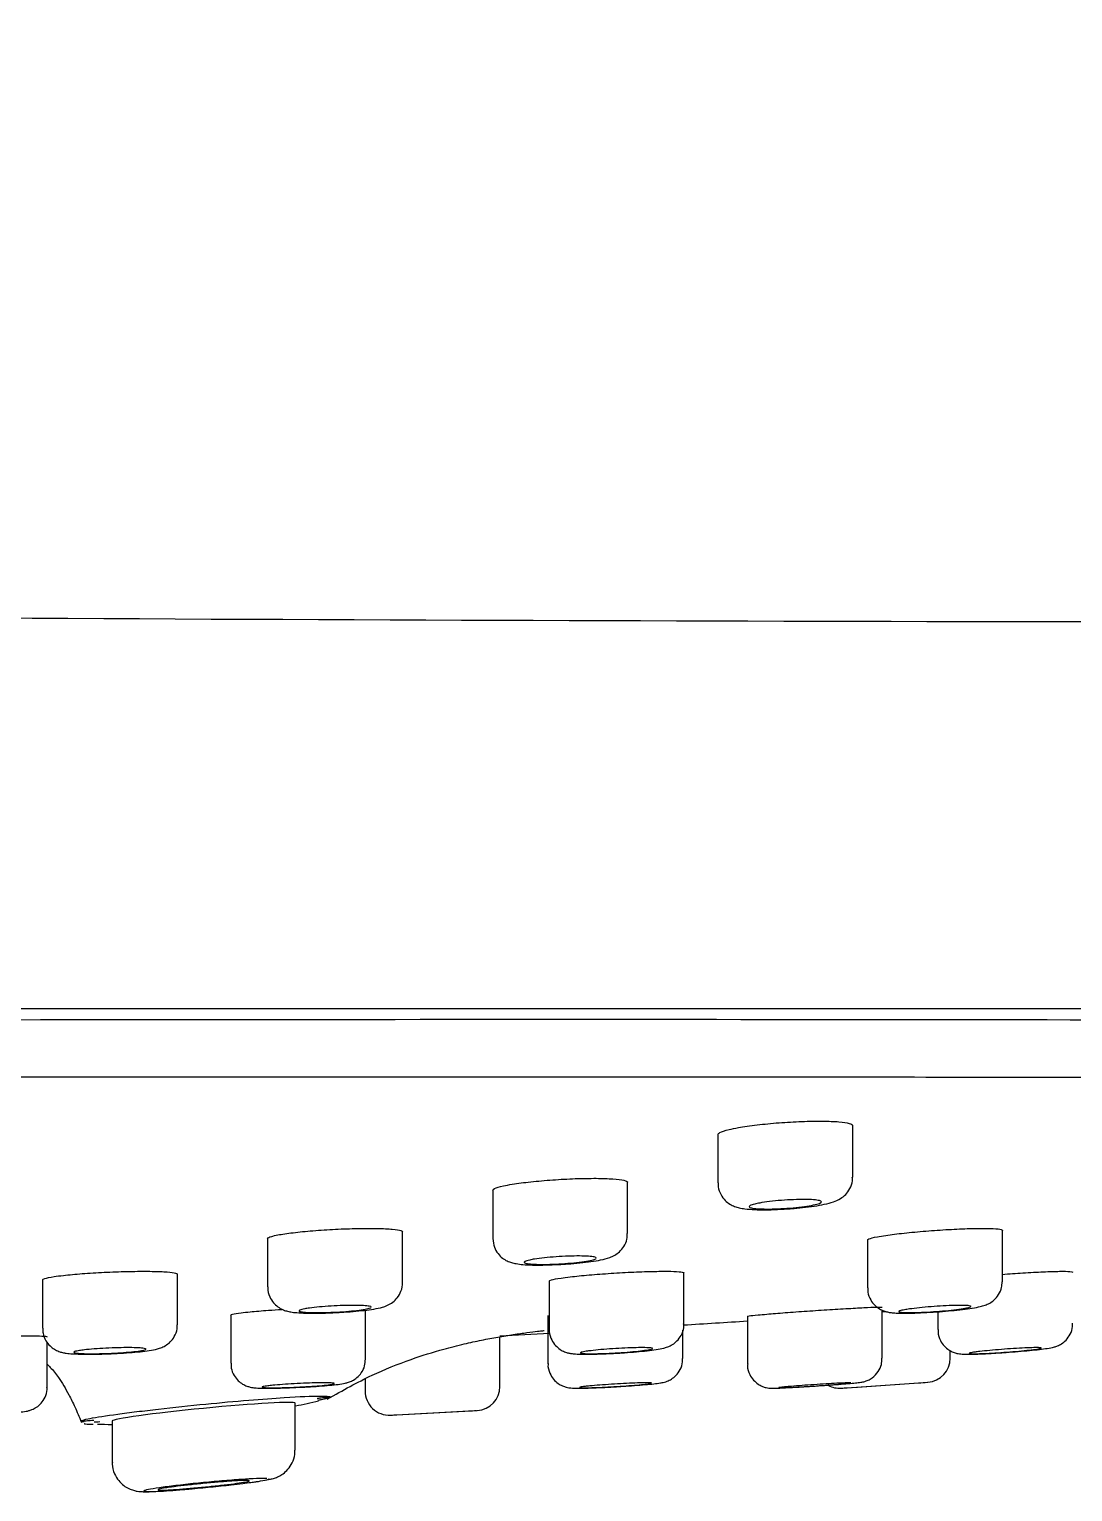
# Model space of a CAD drawing. Header units: millimetres. Extents: x -60 to 7633, y -2614 to 2146.
# Drawn here: x 7178.12 to 7199.79, y -809.8 to -779.42 of the extents above; entities that cross this region are included whole.
import ezdxf

# ---------------------------------------------------------------- set-up
doc = ezdxf.new("R2010")
doc.units = ezdxf.units.MM
doc.layers.get('0').update_dxf_attribs({"color": 250})

msp = doc.modelspace()

# ---------------------------------------------------------------- linework, layer by layer
at = {"linetype": 'Continuous'}
for p, q in [((7195.224, -803.263), (7195.224, -802.189)), ((7192.424, -802.372), (7192.424, -803.381)), ((7187.749, -803.526), (7187.749, -804.537)), ((7190.549, -804.433), (7190.549, -803.37)), ((7185.874, -805.454), (7185.874, -804.394)), ((7198.332, -805.436), (7198.332, -804.37)), ((7183.074, -804.54), (7183.074, -805.544)), ((7195.532, -804.562), (7195.532, -805.562)), ((7181.199, -806.328), (7181.199, -805.276)), ((7191.72, -806.312), (7191.72, -805.252)), ((7178.399, -805.394), (7178.399, -806.404)), ((7188.92, -805.419), (7188.92, -806.419)), ((7182.309, -806.125), (7182.309, -807.129)), ((7185.109, -807.042), (7185.109, -806.027)), ((7188.896, -806.14), (7188.896, -807.139)), ((7193.037, -806.148), (7193.037, -807.145)), ((7195.837, -807.026), (7195.837, -806.026)), ((7195.837, -806.061), (7195.914, -806.055)), ((7196.993, -806.06), (7196.993, -806.431)), ((7191.696, -807.032), (7191.696, -806.445)), ((7178.497, -807.625), (7178.497, -806.697)), ((7187.899, -807.611), (7187.899, -806.578)), ((7197.249, -807.024), (7197.249, -806.867)), ((7188.896, -807.139), (7188.896, -807.139)), ((7193.037, -807.145), (7193.037, -807.145)), ((7185.099, -807.456), (7185.099, -807.707)), ((7194.983, -807.647), (7194.985, -807.647)), ((7195.099, -807.639), (7196.599, -807.535)), ((7195.225, -807.63), (7196.784, -807.522)), ((7183.646, -808.936), (7183.646, -807.958)), ((7184.366, -807.84), (7184.367, -807.84)), ((7179.198, -808.332), (7179.274, -808.326)), ((7179.846, -808.328), (7179.846, -809.185)), ((7185.625, -808.207), (7185.628, -808.206)), ((7185.749, -808.2), (7187.249, -808.12)), ((7185.881, -808.193), (7187.426, -808.11)), ((7179.846, -809.185), (7179.846, -809.185))]:
    msp.add_line(p, q, dxfattribs=at)
for centre, radius, start, end in [((7206.758, 4517.483), 5309.211, 269.434948, 270.461682), ((7154.399, -208.104), 599.393, 273.56858, 273.695923), ((7154.399, -208.104), 599.393, 273.203518, 273.302793), ((7196.749, -807.024), 0.5, 273.9541, 359.9237), ((7185.599, -807.707), 0.5, 179.5846, 273.0615), ((7187.399, -807.611), 0.5, 273.0619, 359.9982), ((7194.949, -807.148), 0.5, 242.4463, 273.9544), ((7154.399, -207.518), 601.5, 273.86959, 273.880652), ((7154.399, -207.518), 601.5, 274.022924, 274.039532), ((7179.893, -789.763), 18.636, 281.6397, 283.1497), ((7154.399, -207.518), 601.5, 272.976765, 272.988418), ((7154.399, -207.518), 601.5, 273.130573, 273.146441), ((7179.893, -789.763), 18.636, 268.9096, 269.8283)]:
    msp.add_arc(centre, radius, start, end, dxfattribs=at)
for start_param, end_param in [(0, 3.137695), (6.279287, 6.283185)]:
    msp.add_ellipse((7181.746, -808.143), major_axis=(1.9, 0.185), ratio=0.03996, start_param=start_param, end_param=end_param, dxfattribs=at)
for points, knots in [([(7180.998, -767.69), (7187.096, -768.328), (7193.157, -769.181), (7205.192, -771.384), (7211.184, -772.733), (7222.956, -776.131), (7228.712, -778.178), (7237.021, -782.124), (7239.741, -783.587), (7243.585, -786.094), (7244.83, -786.983), (7247.2, -788.938), (7248.341, -790.004), (7249.294, -791.227)], [0, 0, 0, 0, 0.25, 0.25, 0.5, 0.5, 0.75, 0.75, 0.875, 0.875, 0.9375, 0.9375, 1, 1, 1, 1]), ([(7154.399, -799.762), (7160.392, -799.763), (7166.32, -799.763), (7175.118, -799.762), (7178.021, -799.762), (7183.695, -799.762), (7186.477, -799.762), (7191.934, -799.762), (7194.607, -799.762), (7199.845, -799.762), (7202.422, -799.762), (7209.851, -799.762), (7214.416, -799.762), (7222.783, -799.762), (7226.613, -799.762), (7233.19, -799.762), (7235.975, -799.762), (7239.389, -799.762), (7240.402, -799.762), (7242.126, -799.762), (7242.843, -799.762), (7244.569, -799.762), (7245.157, -799.762), (7245.157, -799.762)], [0, 0, 0, 0, 0.125, 0.125, 0.1875, 0.1875, 0.25, 0.25, 0.3125, 0.3125, 0.375, 0.375, 0.5, 0.5, 0.625, 0.625, 0.75, 0.75, 0.8125, 0.8125, 0.875, 0.875, 1, 1, 1, 1]), ([(7244.565, -800.028), (7244.565, -800.028), (7244.418, -800.025), (7243.832, -800.017), (7243.391, -800.012), (7241.644, -799.998), (7239.928, -799.991), (7235.417, -799.992), (7232.582, -799.999), (7226.022, -800.017), (7222.293, -800.028), (7216.02, -800.028), (7213.803, -800.025), (7209.224, -800.017), (7206.856, -800.012), (7199.525, -799.998), (7194.334, -799.991), (7183.325, -799.992), (7177.688, -799.999), (7169.045, -800.013), (7166.132, -800.017), (7160.242, -800.025), (7157.255, -800.028), (7148.391, -800.028), (7142.547, -800.017), (7130.99, -799.999), (7125.247, -799.991), (7114.384, -799.992), (7109.201, -799.999), (7101.809, -800.013), (7099.413, -800.018), (7094.854, -800.025), (7092.678, -800.028), (7088.529, -800.028), (7086.555, -800.025), (7082.814, -800.017), (7081.038, -800.012), (7076.099, -799.998), (7073.335, -799.991), (7069.962, -799.991), (7068.968, -799.993), (7067.246, -799.999), (7066.525, -800.003), (7064.807, -800.017), (7064.233, -800.028), (7064.233, -800.028)], [0, 0, 0, 0, 0.015625, 0.015625, 0.03125, 0.03125, 0.0625, 0.0625, 0.09375, 0.09375, 0.125, 0.125, 0.140625, 0.140625, 0.15625, 0.15625, 0.1875, 0.1875, 0.21875, 0.21875, 0.234375, 0.234375, 0.25, 0.25, 0.28125, 0.28125, 0.3125, 0.3125, 0.34375, 0.34375, 0.359375, 0.359375, 0.375, 0.375, 0.390625, 0.390625, 0.40625, 0.40625, 0.4375, 0.4375, 0.453125, 0.453125, 0.46875, 0.46875, 0.4999856, 0.4999856, 0.4999856, 0.4999856]), ([(7068.148, -801.205), (7068.148, -801.205), (7068.148, -801.205), (7068.15, -801.205), (7068.293, -801.203), (7068.855, -801.197), (7069.274, -801.193), (7070.929, -801.183), (7072.562, -801.178), (7076.924, -801.178), (7079.602, -801.184), (7084.291, -801.193), (7085.969, -801.197), (7089.559, -801.203), (7091.482, -801.205), (7097.495, -801.205), (7101.845, -801.197), (7111.215, -801.183), (7116.284, -801.178), (7126.696, -801.178), (7132.074, -801.183), (7140.406, -801.193), (7143.236, -801.197), (7148.864, -801.203), (7151.675, -801.205), (7160.103, -801.205), (7165.735, -801.197), (7176.889, -801.183), (7182.27, -801.178), (7190.06, -801.178), (7192.609, -801.18), (7197.609, -801.184), (7200.058, -801.187), (7207.094, -801.197), (7211.434, -801.205), (7217.416, -801.205), (7219.331, -801.203), (7222.928, -801.197), (7224.605, -801.193), (7229.285, -801.183), (7231.937, -801.178), (7235.193, -801.178), (7236.149, -801.18), (7237.778, -801.184), (7238.456, -801.187), (7240.091, -801.197), (7240.65, -801.205), (7240.65, -801.205)], [0.4998866, 0.4998866, 0.4998866, 0.4998866, 0.5, 0.5, 0.515625, 0.515625, 0.53125, 0.53125, 0.5625, 0.5625, 0.59375, 0.59375, 0.609375, 0.609375, 0.625, 0.625, 0.65625, 0.65625, 0.6875, 0.6875, 0.71875, 0.71875, 0.734375, 0.734375, 0.75, 0.75, 0.78125, 0.78125, 0.8125, 0.8125, 0.828125, 0.828125, 0.84375, 0.84375, 0.875, 0.875, 0.890625, 0.890625, 0.90625, 0.90625, 0.9375, 0.9375, 0.953125, 0.953125, 0.96875, 0.96875, 1, 1, 1, 1]), ([(7192.424, -802.379), (7192.424, -802.365), (7192.438, -802.351), (7192.467, -802.336), (7192.505, -802.316), (7192.57, -802.295), (7192.657, -802.274), (7192.713, -802.261), (7192.777, -802.248), (7192.849, -802.235)], [0.8721859, 0.8721859, 0.8721859, 0.8721859, 0.9116786, 0.9116786, 0.9116786, 0.9658107, 0.9658107, 0.9658107, 1, 1, 1, 1]), ([(7192.849, -802.235), (7192.962, -802.215), (7193.095, -802.195), (7193.238, -802.178), (7193.381, -802.161), (7193.538, -802.146), (7193.695, -802.134), (7193.851, -802.122), (7194.013, -802.113), (7194.165, -802.107), (7194.317, -802.101), (7194.464, -802.099), (7194.594, -802.1), (7194.724, -802.101), (7194.841, -802.106), (7194.935, -802.114), (7195.03, -802.122), (7195.104, -802.133), (7195.153, -802.147), (7195.2, -802.16), (7195.224, -802.176), (7195.224, -802.193)], [0, 0, 0, 0, 0.0540317, 0.0540317, 0.0540317, 0.1080848, 0.1080848, 0.1080848, 0.1618153, 0.1618153, 0.1618153, 0.2151004, 0.2151004, 0.2151004, 0.2681281, 0.2681281, 0.2681281, 0.3211949, 0.3211949, 0.3211949, 0.3722361, 0.3722361, 0.3722361, 0.3722361]), ([(7187.749, -803.533), (7187.749, -803.523), (7187.762, -803.511), (7187.786, -803.499), (7187.821, -803.482), (7187.884, -803.463), (7187.969, -803.445), (7188.022, -803.433), (7188.085, -803.421), (7188.155, -803.41)], [0.8753293, 0.8753293, 0.8753293, 0.8753293, 0.9120025, 0.9120025, 0.9120025, 0.9660227, 0.9660227, 0.9660227, 1, 1, 1, 1]), ([(7188.155, -803.41), (7188.266, -803.392), (7188.397, -803.375), (7188.539, -803.36), (7188.681, -803.345), (7188.836, -803.331), (7188.993, -803.32), (7189.149, -803.309), (7189.31, -803.301), (7189.463, -803.295), (7189.616, -803.29), (7189.764, -803.288), (7189.896, -803.288), (7190.028, -803.289), (7190.147, -803.293), (7190.244, -803.3), (7190.341, -803.306), (7190.418, -803.316), (7190.47, -803.328), (7190.522, -803.34), (7190.549, -803.354), (7190.549, -803.37), (7190.549, -803.37), (7190.549, -803.37), (7190.549, -803.37)], [0, 0, 0, 0, 0.0539746, 0.0539746, 0.0539746, 0.1079655, 0.1079655, 0.1079655, 0.1617107, 0.1617107, 0.1617107, 0.2151068, 0.2151068, 0.2151068, 0.2682915, 0.2682915, 0.2682915, 0.3214928, 0.3214928, 0.3214928, 0.3749292, 0.3749292, 0.3749292, 0.3753067, 0.3753067, 0.3753067, 0.3753067]), ([(7192.432, -803.38), (7192.43, -803.412), (7192.426, -803.493), (7192.479, -803.627), (7192.568, -803.747), (7192.671, -803.827), (7192.775, -803.876), (7192.878, -803.905), (7193.005, -803.926), (7193.175, -803.939), (7193.407, -803.943), (7193.657, -803.936), (7193.85, -803.926), (7193.935, -803.918), (7193.94, -803.918)], [0, 0, 0, 0, 0.04141, 0.126725, 0.197934, 0.262345, 0.324498, 0.391569, 0.480419, 0.615408, 0.738969, 0.868449, 0.994182, 1, 1, 1, 1]), ([(7193.94, -803.918), (7194.03, -803.91), (7194.189, -803.897), (7194.432, -803.866), (7194.646, -803.828), (7194.808, -803.787), (7194.954, -803.726), (7195.082, -803.628), (7195.173, -803.502), (7195.223, -803.37), (7195.219, -803.292), (7195.216, -803.263)], [0, 0, 0, 0, 0.132938, 0.274409, 0.420956, 0.580186, 0.698503, 0.78278, 0.864818, 0.957251, 1, 1, 1, 1]), ([(7193.292, -803.801), (7193.352, -803.79), (7193.422, -803.78), (7193.498, -803.771), (7193.574, -803.762), (7193.658, -803.753), (7193.742, -803.747), (7193.825, -803.74), (7193.912, -803.735), (7193.994, -803.732), (7194.075, -803.728), (7194.155, -803.727), (7194.225, -803.727), (7194.296, -803.728), (7194.359, -803.73), (7194.411, -803.734), (7194.463, -803.738), (7194.504, -803.744), (7194.532, -803.751), (7194.559, -803.759), (7194.574, -803.767), (7194.574, -803.777), (7194.574, -803.786), (7194.56, -803.797), (7194.533, -803.808), (7194.505, -803.819), (7194.463, -803.83), (7194.41, -803.841), (7194.358, -803.852), (7194.292, -803.863), (7194.22, -803.873), (7194.149, -803.883), (7194.068, -803.892), (7193.985, -803.9), (7193.903, -803.907), (7193.816, -803.914), (7193.732, -803.918), (7193.649, -803.922), (7193.566, -803.925), (7193.491, -803.926), (7193.416, -803.926), (7193.347, -803.925), (7193.289, -803.922), (7193.23, -803.919), (7193.182, -803.914), (7193.146, -803.908), (7193.11, -803.902), (7193.087, -803.894), (7193.078, -803.885), (7193.069, -803.876), (7193.075, -803.866), (7193.094, -803.855), (7193.113, -803.845), (7193.146, -803.833), (7193.192, -803.822), (7193.221, -803.815), (7193.254, -803.808), (7193.292, -803.801)], [0, 0, 0, 0, 0.05405, 0.05405, 0.05405, 0.108122, 0.108122, 0.108122, 0.161877, 0.161877, 0.161877, 0.215185, 0.215185, 0.215185, 0.268224, 0.268224, 0.268224, 0.321286, 0.321286, 0.321286, 0.374648, 0.374648, 0.374648, 0.428462, 0.428462, 0.428462, 0.482682, 0.482682, 0.482682, 0.537087, 0.537087, 0.537087, 0.591367, 0.591367, 0.591367, 0.645268, 0.645268, 0.645268, 0.698704, 0.698704, 0.698704, 0.751799, 0.751799, 0.751799, 0.80482, 0.80482, 0.80482, 0.858065, 0.858065, 0.858065, 0.911732, 0.911732, 0.911732, 0.965842, 0.965842, 0.965842, 1, 1, 1, 1]), ([(7183.287, -804.464), (7183.371, -804.448), (7183.479, -804.432), (7183.602, -804.417), (7183.725, -804.402), (7183.867, -804.389), (7184.015, -804.376), (7184.164, -804.364), (7184.324, -804.354), (7184.481, -804.346), (7184.638, -804.338), (7184.797, -804.333), (7184.944, -804.33), (7185.092, -804.327), (7185.232, -804.327), (7185.353, -804.329), (7185.475, -804.332), (7185.581, -804.337), (7185.663, -804.344), (7185.745, -804.352), (7185.806, -804.362), (7185.84, -804.373), (7185.863, -804.381), (7185.874, -804.389), (7185.874, -804.398)], [0, 0, 0, 0, 0.0540322, 0.0540322, 0.0540322, 0.1080728, 0.1080728, 0.1080728, 0.1619791, 0.1619791, 0.1619791, 0.2156184, 0.2156184, 0.2156184, 0.2690207, 0.2690207, 0.2690207, 0.3223196, 0.3223196, 0.3223196, 0.3756923, 0.3756923, 0.3756923, 0.4109681, 0.4109681, 0.4109681, 0.4109681]), ([(7189.202, -805.072), (7189.241, -805.07), (7189.356, -805.064), (7189.566, -805.045), (7189.797, -805.018), (7190.005, -804.982), (7190.145, -804.949), (7190.277, -804.892), (7190.385, -804.816), (7190.48, -804.704), (7190.542, -804.566), (7190.543, -804.477), (7190.542, -804.433)], [0, 0, 0, 0, 0.054708, 0.188529, 0.324657, 0.466207, 0.625052, 0.70285, 0.774011, 0.850855, 0.938025, 1, 1, 1, 1]), ([(7195.915, -804.473), (7196.023, -804.457), (7196.152, -804.441), (7196.292, -804.426), (7196.432, -804.411), (7196.587, -804.396), (7196.743, -804.383), (7196.899, -804.371), (7197.061, -804.36), (7197.215, -804.351), (7197.368, -804.342), (7197.519, -804.336), (7197.653, -804.332), (7197.787, -804.328), (7197.909, -804.327), (7198.009, -804.328), (7198.109, -804.33), (7198.189, -804.334), (7198.243, -804.34), (7198.298, -804.347), (7198.328, -804.356), (7198.331, -804.367), (7198.331, -804.368), (7198.332, -804.368), (7198.332, -804.369)], [0, 0, 0, 0, 0.0540573, 0.0540573, 0.0540573, 0.1081217, 0.1081217, 0.1081217, 0.1620711, 0.1620711, 0.1620711, 0.2157615, 0.2157615, 0.2157615, 0.2692002, 0.2692002, 0.2692002, 0.3225051, 0.3225051, 0.3225051, 0.3758511, 0.3758511, 0.3758511, 0.3792222, 0.3792222, 0.3792222, 0.3792222]), ([(7183.074, -804.539), (7183.074, -804.539), (7183.074, -804.539), (7183.074, -804.538), (7183.076, -804.524), (7183.105, -804.509), (7183.158, -804.494), (7183.191, -804.484), (7183.235, -804.474), (7183.287, -804.464)], [0.91100491, 0.91100491, 0.91100491, 0.91100491, 0.91263413, 0.91263413, 0.91263413, 0.96641096, 0.96641096, 0.96641096, 1, 1, 1, 1]), ([(7187.752, -804.54), (7187.757, -804.606), (7187.768, -804.712), (7187.85, -804.852), (7187.946, -804.947), (7188.048, -805.008), (7188.145, -805.043), (7188.248, -805.065), (7188.378, -805.081), (7188.561, -805.09), (7188.789, -805.09), (7189.014, -805.084), (7189.145, -805.076), (7189.202, -805.072)], [0, 0, 0, 0, 0.090692, 0.168327, 0.235636, 0.297624, 0.358305, 0.429363, 0.538245, 0.669589, 0.793529, 0.923579, 1, 1, 1, 1]), ([(7195.532, -804.569), (7195.532, -804.562), (7195.542, -804.554), (7195.562, -804.546), (7195.595, -804.533), (7195.654, -804.518), (7195.736, -804.502), (7195.787, -804.493), (7195.847, -804.483), (7195.915, -804.473)], [0.8793213, 0.8793213, 0.8793213, 0.8793213, 0.9127605, 0.9127605, 0.9127605, 0.9664866, 0.9664866, 0.9664866, 1, 1, 1, 1]), ([(7188.618, -804.966), (7188.677, -804.957), (7188.747, -804.947), (7188.823, -804.939), (7188.899, -804.931), (7188.983, -804.924), (7189.066, -804.918), (7189.15, -804.912), (7189.236, -804.908), (7189.319, -804.905), (7189.4, -804.902), (7189.48, -804.901), (7189.55, -804.901), (7189.621, -804.902), (7189.685, -804.904), (7189.736, -804.907), (7189.788, -804.911), (7189.83, -804.916), (7189.857, -804.922), (7189.885, -804.929), (7189.899, -804.936), (7189.899, -804.945), (7189.899, -804.953), (7189.885, -804.963), (7189.857, -804.972), (7189.829, -804.982), (7189.787, -804.992), (7189.735, -805.002), (7189.682, -805.011), (7189.617, -805.021), (7189.545, -805.03), (7189.473, -805.038), (7189.393, -805.046), (7189.31, -805.053), (7189.228, -805.06), (7189.141, -805.065), (7189.057, -805.069), (7188.974, -805.073), (7188.892, -805.075), (7188.816, -805.076), (7188.742, -805.076), (7188.672, -805.075), (7188.614, -805.073), (7188.555, -805.07), (7188.506, -805.066), (7188.471, -805.06), (7188.435, -805.055), (7188.412, -805.048), (7188.403, -805.04), (7188.394, -805.032), (7188.4, -805.023), (7188.419, -805.014), (7188.438, -805.004), (7188.472, -804.994), (7188.517, -804.985), (7188.546, -804.978), (7188.58, -804.972), (7188.618, -804.966)], [0, 0, 0, 0, 0.053971, 0.053971, 0.053971, 0.107959, 0.107959, 0.107959, 0.161702, 0.161702, 0.161702, 0.215099, 0.215099, 0.215099, 0.268287, 0.268287, 0.268287, 0.321492, 0.321492, 0.321492, 0.374932, 0.374932, 0.374932, 0.428722, 0.428722, 0.428722, 0.482827, 0.482827, 0.482827, 0.537074, 0.537074, 0.537074, 0.591224, 0.591224, 0.591224, 0.64508, 0.64508, 0.64508, 0.698576, 0.698576, 0.698576, 0.751808, 0.751808, 0.751808, 0.804982, 0.804982, 0.804982, 0.85833, 0.85833, 0.85833, 0.912006, 0.912006, 0.912006, 0.966025, 0.966025, 0.966025, 1, 1, 1, 1]), ([(7178.399, -805.398), (7178.399, -805.389), (7178.415, -805.379), (7178.446, -805.369), (7178.486, -805.356), (7178.553, -805.343), (7178.642, -805.329), (7178.697, -805.321), (7178.762, -805.312), (7178.834, -805.304)], [0.8709133, 0.8709133, 0.8709133, 0.8709133, 0.9124242, 0.9124242, 0.9124242, 0.9663104, 0.9663104, 0.9663104, 1, 1, 1, 1]), ([(7178.834, -805.304), (7178.948, -805.292), (7179.081, -805.279), (7179.225, -805.268), (7179.368, -805.258), (7179.524, -805.248), (7179.681, -805.24), (7179.837, -805.233), (7179.998, -805.227), (7180.15, -805.223), (7180.301, -805.22), (7180.448, -805.218), (7180.578, -805.219), (7180.708, -805.22), (7180.824, -805.223), (7180.918, -805.228), (7181.012, -805.234), (7181.086, -805.241), (7181.133, -805.25), (7181.177, -805.258), (7181.199, -805.268), (7181.199, -805.279)], [0, 0, 0, 0, 0.0538335, 0.0538335, 0.0538335, 0.1076759, 0.1076759, 0.1076759, 0.1613856, 0.1613856, 0.1613856, 0.2149127, 0.2149127, 0.2149127, 0.2683357, 0.2683357, 0.2683357, 0.3217781, 0.3217781, 0.3217781, 0.3710106, 0.3710106, 0.3710106, 0.3710106]), ([(7188.92, -805.422), (7188.92, -805.415), (7188.937, -805.406), (7188.969, -805.397), (7189.01, -805.386), (7189.077, -805.373), (7189.166, -805.36), (7189.221, -805.352), (7189.286, -805.343), (7189.358, -805.335)], [0.8705537, 0.8705537, 0.8705537, 0.8705537, 0.9127424, 0.9127424, 0.9127424, 0.9664936, 0.9664936, 0.9664936, 1, 1, 1, 1]), ([(7189.358, -805.335), (7189.472, -805.321), (7189.606, -805.308), (7189.75, -805.295), (7189.893, -805.283), (7190.05, -805.271), (7190.207, -805.261), (7190.363, -805.251), (7190.524, -805.242), (7190.676, -805.235), (7190.828, -805.228), (7190.975, -805.224), (7191.105, -805.221), (7191.234, -805.219), (7191.35, -805.218), (7191.444, -805.22), (7191.537, -805.222), (7191.61, -805.226), (7191.656, -805.233), (7191.698, -805.238), (7191.72, -805.245), (7191.72, -805.254)], [0, 0, 0, 0, 0.0539401, 0.0539401, 0.0539401, 0.107886, 0.107886, 0.107886, 0.1617385, 0.1617385, 0.1617385, 0.2154018, 0.2154018, 0.2154018, 0.2688945, 0.2688945, 0.2688945, 0.3223102, 0.3223102, 0.3223102, 0.3706616, 0.3706616, 0.3706616, 0.3706616]), ([(7198.331, -805.283), (7198.473, -805.272), (7198.617, -805.262), (7198.754, -805.254), (7198.906, -805.244), (7199.053, -805.236), (7199.182, -805.231), (7199.312, -805.225), (7199.428, -805.221), (7199.521, -805.22), (7199.613, -805.218), (7199.686, -805.219), (7199.731, -805.222), (7199.772, -805.225), (7199.793, -805.229), (7199.793, -805.235)], [0.1133792, 0.1133792, 0.1133792, 0.1133792, 0.1619275, 0.1619275, 0.1619275, 0.2157381, 0.2157381, 0.2157381, 0.2693559, 0.2693559, 0.2693559, 0.3228198, 0.3228198, 0.3228198, 0.3703157, 0.3703157, 0.3703157, 0.3703157]), ([(7183.078, -805.542), (7183.077, -805.551), (7183.067, -805.617), (7183.107, -805.742), (7183.186, -805.872), (7183.283, -805.961), (7183.381, -806.016), (7183.474, -806.048), (7183.567, -806.067), (7183.686, -806.081), (7183.858, -806.089), (7184.081, -806.091), (7184.314, -806.086), (7184.456, -806.079), (7184.525, -806.075)], [0, 0, 0, 0, 0.013101, 0.104556, 0.1783, 0.242536, 0.301299, 0.358099, 0.424358, 0.524308, 0.654309, 0.777834, 0.907437, 1, 1, 1, 1]), ([(7184.525, -806.075), (7184.551, -806.074), (7184.654, -806.069), (7184.854, -806.054), (7185.086, -806.031), (7185.292, -806.003), (7185.432, -805.974), (7185.557, -805.933), (7185.673, -805.867), (7185.777, -805.766), (7185.849, -805.631), (7185.884, -805.511), (7185.873, -805.455), (7185.873, -805.452)], [0, 0, 0, 0, 0.036008, 0.168573, 0.302674, 0.441236, 0.590332, 0.677913, 0.753562, 0.823842, 0.905893, 0.996052, 1, 1, 1, 1]), ([(7195.539, -805.562), (7195.538, -805.595), (7195.534, -805.677), (7195.587, -805.809), (7195.675, -805.924), (7195.773, -806), (7195.868, -806.044), (7195.952, -806.067), (7196.034, -806.08), (7196.14, -806.088), (7196.297, -806.091), (7196.514, -806.087), (7196.755, -806.076), (7196.941, -806.065), (7197.023, -806.058), (7197.026, -806.058)], [0, 0, 0, 0, 0.042771, 0.125741, 0.193643, 0.252944, 0.30653, 0.355803, 0.412355, 0.501897, 0.627776, 0.747529, 0.873144, 0.996079, 1, 1, 1, 1]), ([(7197.026, -806.058), (7197.116, -806.05), (7197.273, -806.038), (7197.511, -806.012), (7197.715, -805.984), (7197.856, -805.958), (7197.962, -805.93), (7198.065, -805.887), (7198.171, -805.813), (7198.263, -805.703), (7198.324, -805.569), (7198.325, -805.48), (7198.325, -805.436)], [0, 0, 0, 0, 0.129629, 0.265028, 0.403149, 0.547765, 0.637279, 0.709859, 0.777157, 0.85161, 0.937573, 1, 1, 1, 1]), ([(7183.943, -805.983), (7184.002, -805.975), (7184.073, -805.967), (7184.148, -805.96), (7184.224, -805.953), (7184.308, -805.946), (7184.391, -805.941), (7184.475, -805.936), (7184.561, -805.932), (7184.643, -805.93), (7184.725, -805.928), (7184.804, -805.926), (7184.875, -805.927), (7184.946, -805.927), (7185.01, -805.929), (7185.062, -805.932), (7185.113, -805.935), (7185.155, -805.94), (7185.182, -805.945), (7185.21, -805.95), (7185.224, -805.957), (7185.224, -805.964), (7185.224, -805.972), (7185.21, -805.98), (7185.182, -805.988), (7185.154, -805.996), (7185.112, -806.005), (7185.059, -806.014), (7185.006, -806.022), (7184.941, -806.03), (7184.87, -806.038), (7184.798, -806.045), (7184.718, -806.052), (7184.635, -806.058), (7184.553, -806.063), (7184.466, -806.068), (7184.383, -806.071), (7184.3, -806.075), (7184.217, -806.077), (7184.142, -806.077), (7184.067, -806.078), (7183.997, -806.077), (7183.939, -806.075), (7183.88, -806.072), (7183.831, -806.069), (7183.796, -806.064), (7183.76, -806.059), (7183.737, -806.053), (7183.728, -806.046), (7183.719, -806.04), (7183.725, -806.032), (7183.744, -806.024), (7183.764, -806.016), (7183.797, -806.007), (7183.843, -805.999), (7183.872, -805.993), (7183.905, -805.988), (7183.943, -805.983)], [0, 0, 0, 0, 0.053903, 0.053903, 0.053903, 0.107818, 0.107818, 0.107818, 0.161551, 0.161551, 0.161551, 0.215026, 0.215026, 0.215026, 0.268344, 0.268344, 0.268344, 0.321675, 0.321675, 0.321675, 0.375181, 0.375181, 0.375181, 0.42895, 0.42895, 0.42895, 0.482955, 0.482955, 0.482955, 0.537064, 0.537064, 0.537064, 0.591101, 0.591101, 0.591101, 0.644919, 0.644919, 0.644919, 0.698467, 0.698467, 0.698467, 0.751818, 0.751818, 0.751818, 0.805125, 0.805125, 0.805125, 0.858563, 0.858563, 0.858563, 0.912247, 0.912247, 0.912247, 0.966188, 0.966188, 0.966188, 1, 1, 1, 1]), ([(7193.441, -806.109), (7193.551, -806.099), (7193.682, -806.089), (7193.824, -806.078), (7193.965, -806.067), (7194.12, -806.056), (7194.276, -806.046), (7194.432, -806.035), (7194.593, -806.024), (7194.746, -806.014), (7194.899, -806.005), (7195.049, -805.996), (7195.182, -805.989), (7195.315, -805.981), (7195.435, -805.975), (7195.533, -805.971), (7195.63, -805.966), (7195.708, -805.964), (7195.759, -805.963), (7195.81, -805.962), (7195.837, -805.963), (7195.837, -805.966)], [0, 0, 0, 0, 0.0538645, 0.0538645, 0.0538645, 0.1077262, 0.1077262, 0.1077262, 0.1616232, 0.1616232, 0.1616232, 0.2154871, 0.2154871, 0.2154871, 0.2692477, 0.2692477, 0.2692477, 0.3228803, 0.3228803, 0.3228803, 0.3760767, 0.3760767, 0.3760767, 0.3760767]), ([(7196.402, -806.002), (7196.461, -805.994), (7196.532, -805.985), (7196.608, -805.977), (7196.684, -805.969), (7196.768, -805.961), (7196.852, -805.955), (7196.935, -805.948), (7197.022, -805.942), (7197.104, -805.938), (7197.186, -805.934), (7197.265, -805.93), (7197.336, -805.928), (7197.407, -805.927), (7197.47, -805.926), (7197.522, -805.927), (7197.573, -805.928), (7197.614, -805.931), (7197.641, -805.934), (7197.668, -805.938), (7197.682, -805.943), (7197.682, -805.949), (7197.681, -805.955), (7197.666, -805.962), (7197.638, -805.97), (7197.61, -805.977), (7197.568, -805.986), (7197.515, -805.994), (7197.462, -806.003), (7197.397, -806.011), (7197.325, -806.02), (7197.253, -806.028), (7197.173, -806.036), (7197.09, -806.043), (7197.008, -806.05), (7196.921, -806.056), (7196.837, -806.062), (7196.754, -806.067), (7196.671, -806.071), (7196.596, -806.074), (7196.521, -806.076), (7196.451, -806.078), (7196.393, -806.077), (7196.335, -806.077), (7196.286, -806.076), (7196.251, -806.073), (7196.216, -806.07), (7196.193, -806.066), (7196.185, -806.06), (7196.177, -806.055), (7196.183, -806.048), (7196.203, -806.041), (7196.222, -806.034), (7196.257, -806.026), (7196.302, -806.018), (7196.331, -806.013), (7196.364, -806.007), (7196.402, -806.002)], [0, 0, 0, 0, 0.054044, 0.054044, 0.054044, 0.108096, 0.108096, 0.108096, 0.162025, 0.162025, 0.162025, 0.215693, 0.215693, 0.215693, 0.269117, 0.269117, 0.269117, 0.322421, 0.322421, 0.322421, 0.375781, 0.375781, 0.375781, 0.429346, 0.429346, 0.429346, 0.483177, 0.483177, 0.483177, 0.537222, 0.537222, 0.537222, 0.59133, 0.59133, 0.59133, 0.645325, 0.645325, 0.645325, 0.699078, 0.699078, 0.699078, 0.752569, 0.752569, 0.752569, 0.805892, 0.805892, 0.805892, 0.859216, 0.859216, 0.859216, 0.912705, 0.912705, 0.912705, 0.966454, 0.966454, 0.966454, 1, 1, 1, 1]), ([(7182.309, -806.128), (7182.309, -806.123), (7182.321, -806.117), (7182.345, -806.111), (7182.38, -806.102), (7182.442, -806.092), (7182.526, -806.081), (7182.579, -806.074), (7182.641, -806.067), (7182.709, -806.061)], [0.8764868, 0.8764868, 0.8764868, 0.8764868, 0.9128544, 0.9128544, 0.9128544, 0.9665758, 0.9665758, 0.9665758, 1, 1, 1, 1]), ([(7182.709, -806.061), (7182.819, -806.05), (7182.95, -806.039), (7183.091, -806.028), (7183.18, -806.022), (7183.275, -806.016), (7183.372, -806.01)], [0, 0, 0, 0, 0.05386792, 0.05386792, 0.05386792, 0.08794309, 0.08794309, 0.08794309, 0.08794309]), ([(7193.037, -806.153), (7193.037, -806.151), (7193.05, -806.149), (7193.075, -806.145), (7193.111, -806.14), (7193.174, -806.133), (7193.258, -806.125), (7193.311, -806.12), (7193.372, -806.115), (7193.441, -806.109)], [0.8760636, 0.8760636, 0.8760636, 0.8760636, 0.9133262, 0.9133262, 0.9133262, 0.9668739, 0.9668739, 0.9668739, 1, 1, 1, 1]), ([(7176.523, -806.608), (7176.661, -806.6), (7176.812, -806.593), (7176.963, -806.587), (7177.119, -806.58), (7177.28, -806.575), (7177.432, -806.57), (7177.584, -806.566), (7177.732, -806.563), (7177.863, -806.561), (7177.994, -806.559), (7178.113, -806.559), (7178.208, -806.56), (7178.303, -806.561), (7178.378, -806.564), (7178.427, -806.567), (7178.473, -806.571), (7178.497, -806.576), (7178.497, -806.581)], [0.0556184, 0.0556184, 0.0556184, 0.0556184, 0.1076017, 0.1076017, 0.1076017, 0.1613678, 0.1613678, 0.1613678, 0.2150592, 0.2150592, 0.2150592, 0.2686817, 0.2686817, 0.2686817, 0.3222713, 0.3222713, 0.3222713, 0.372899, 0.372899, 0.372899, 0.372899]), ([(7178.407, -806.404), (7178.405, -806.442), (7178.404, -806.527), (7178.46, -806.658), (7178.547, -806.769), (7178.644, -806.842), (7178.736, -806.886), (7178.82, -806.909), (7178.908, -806.924), (7178.999, -806.934), (7179.078, -806.936), (7179.112, -806.937)], [0, 0, 0, 0, 0.084551, 0.221253, 0.334571, 0.434349, 0.525396, 0.611387, 0.719223, 0.896172, 1, 1, 1, 1]), ([(7179.112, -806.937), (7179.146, -806.939), (7179.234, -806.943), (7179.437, -806.943), (7179.692, -806.937), (7179.954, -806.926), (7180.205, -806.91), (7180.433, -806.89), (7180.63, -806.866), (7180.755, -806.843), (7180.872, -806.807), (7180.977, -806.753), (7181.081, -806.664), (7181.161, -806.537), (7181.203, -806.412), (7181.195, -806.344), (7181.193, -806.328)], [0, 0, 0, 0, 0.047685, 0.145958, 0.240042, 0.332676, 0.425134, 0.518824, 0.615495, 0.72061, 0.770062, 0.81856, 0.866078, 0.921518, 0.98378, 1, 1, 1, 1]), ([(7184.31, -807.877), (7184.646, -807.685), (7185.166, -807.394), (7186, -807.057), (7186.644, -806.855), (7187.136, -806.73), (7187.52, -806.646), (7187.87, -806.581), (7188.197, -806.529), (7188.482, -806.489), (7188.681, -806.465), (7188.792, -806.453), (7188.818, -806.451), (7188.818, -806.451)], [0, 0, 0, 0, 0.0420688, 0.0767683, 0.1051047, 0.1225493, 0.1372761, 0.1522304, 0.1685526, 0.1867936, 0.2069232, 0.224666, 0.2363949, 0.2363949, 0.2363949, 0.2363949]), ([(7188.921, -806.416), (7188.921, -806.418), (7188.91, -806.479), (7188.947, -806.602), (7189.023, -806.736), (7189.118, -806.826), (7189.213, -806.882), (7189.298, -806.912), (7189.372, -806.927), (7189.453, -806.937), (7189.567, -806.942), (7189.747, -806.943), (7189.972, -806.938), (7190.165, -806.93), (7190.261, -806.924), (7190.279, -806.923)], [0, 0, 0, 0, 0.002945, 0.100217, 0.176958, 0.242218, 0.299689, 0.350341, 0.398218, 0.463234, 0.57968, 0.708869, 0.844304, 0.97545, 1, 1, 1, 1]), ([(7190.279, -806.923), (7190.355, -806.919), (7190.499, -806.91), (7190.738, -806.892), (7190.961, -806.87), (7191.152, -806.846), (7191.271, -806.825), (7191.377, -806.795), (7191.481, -806.747), (7191.584, -806.665), (7191.669, -806.548), (7191.719, -806.419), (7191.715, -806.341), (7191.712, -806.312)], [0, 0, 0, 0, 0.100627, 0.224586, 0.350107, 0.478983, 0.616906, 0.683143, 0.748324, 0.808257, 0.879476, 0.961335, 1, 1, 1, 1]), ([(7197, -806.43), (7196.998, -806.45), (7196.99, -806.524), (7197.035, -806.651), (7197.119, -806.773), (7197.215, -806.854), (7197.307, -806.901), (7197.386, -806.925), (7197.448, -806.935), (7197.508, -806.941), (7197.59, -806.943), (7197.725, -806.942), (7197.922, -806.934), (7198.132, -806.923), (7198.264, -806.914), (7198.324, -806.91)], [0, 0, 0, 0, 0.027743, 0.119782, 0.193321, 0.256004, 0.310314, 0.355894, 0.394586, 0.442068, 0.527335, 0.657872, 0.783207, 0.914736, 1, 1, 1, 1]), ([(7198.324, -806.91), (7198.355, -806.908), (7198.46, -806.901), (7198.665, -806.885), (7198.901, -806.863), (7199.109, -806.842), (7199.279, -806.818), (7199.367, -806.805), (7199.477, -806.77), (7199.567, -806.725), (7199.664, -806.646), (7199.748, -806.526), (7199.794, -806.398), (7199.788, -806.325), (7199.786, -806.3)], [0, 0, 0, 0, 0.040973, 0.161245, 0.281927, 0.40357, 0.527834, 0.665573, 0.710003, 0.758096, 0.8179, 0.888664, 0.968346, 1, 1, 1, 1]), ([(7179.268, -806.852), (7179.327, -806.845), (7179.398, -806.838), (7179.474, -806.832), (7179.549, -806.826), (7179.633, -806.821), (7179.716, -806.817), (7179.8, -806.813), (7179.886, -806.809), (7179.968, -806.807), (7180.05, -806.805), (7180.129, -806.804), (7180.2, -806.805), (7180.271, -806.805), (7180.335, -806.806), (7180.387, -806.809), (7180.439, -806.812), (7180.48, -806.815), (7180.508, -806.82), (7180.535, -806.825), (7180.549, -806.83), (7180.549, -806.836), (7180.549, -806.843), (7180.534, -806.849), (7180.506, -806.856), (7180.478, -806.863), (7180.436, -806.871), (7180.384, -806.878), (7180.331, -806.885), (7180.266, -806.892), (7180.194, -806.898), (7180.123, -806.904), (7180.042, -806.91), (7179.96, -806.915), (7179.878, -806.92), (7179.791, -806.924), (7179.708, -806.927), (7179.625, -806.929), (7179.542, -806.931), (7179.467, -806.932), (7179.392, -806.932), (7179.322, -806.931), (7179.263, -806.929), (7179.205, -806.927), (7179.156, -806.924), (7179.12, -806.92), (7179.085, -806.916), (7179.062, -806.911), (7179.053, -806.905), (7179.044, -806.9), (7179.05, -806.893), (7179.07, -806.886), (7179.089, -806.879), (7179.123, -806.872), (7179.168, -806.865), (7179.197, -806.861), (7179.231, -806.856), (7179.268, -806.852)], [0, 0, 0, 0, 0.053845, 0.053845, 0.053845, 0.107699, 0.107699, 0.107699, 0.161424, 0.161424, 0.161424, 0.214964, 0.214964, 0.214964, 0.268393, 0.268393, 0.268393, 0.321831, 0.321831, 0.321831, 0.375395, 0.375395, 0.375395, 0.429146, 0.429146, 0.429146, 0.483064, 0.483064, 0.483064, 0.537057, 0.537057, 0.537057, 0.590998, 0.590998, 0.590998, 0.644783, 0.644783, 0.644783, 0.698376, 0.698376, 0.698376, 0.751828, 0.751828, 0.751828, 0.80525, 0.80525, 0.80525, 0.858764, 0.858764, 0.858764, 0.912455, 0.912455, 0.912455, 0.966328, 0.966328, 0.966328, 1, 1, 1, 1]), ([(7189.79, -806.868), (7189.85, -806.861), (7189.92, -806.854), (7189.996, -806.847), (7190.072, -806.84), (7190.155, -806.834), (7190.239, -806.828), (7190.323, -806.823), (7190.409, -806.818), (7190.491, -806.814), (7190.573, -806.81), (7190.653, -806.808), (7190.724, -806.806), (7190.794, -806.805), (7190.858, -806.804), (7190.91, -806.805), (7190.962, -806.806), (7191.003, -806.808), (7191.03, -806.811), (7191.057, -806.814), (7191.071, -806.818), (7191.07, -806.823), (7191.07, -806.828), (7191.055, -806.834), (7191.027, -806.841), (7190.998, -806.847), (7190.956, -806.854), (7190.903, -806.861), (7190.85, -806.869), (7190.785, -806.876), (7190.714, -806.883), (7190.642, -806.89), (7190.562, -806.897), (7190.479, -806.903), (7190.397, -806.909), (7190.31, -806.914), (7190.227, -806.918), (7190.143, -806.923), (7190.061, -806.926), (7189.985, -806.928), (7189.91, -806.931), (7189.841, -806.932), (7189.782, -806.932), (7189.724, -806.932), (7189.675, -806.93), (7189.64, -806.928), (7189.605, -806.925), (7189.582, -806.922), (7189.574, -806.917), (7189.566, -806.913), (7189.572, -806.907), (7189.591, -806.901), (7189.611, -806.895), (7189.645, -806.888), (7189.691, -806.881), (7189.719, -806.877), (7189.753, -806.873), (7189.79, -806.868)], [0, 0, 0, 0, 0.053946, 0.053946, 0.053946, 0.107898, 0.107898, 0.107898, 0.161762, 0.161762, 0.161762, 0.215441, 0.215441, 0.215441, 0.268946, 0.268946, 0.268946, 0.322366, 0.322366, 0.322366, 0.375824, 0.375824, 0.375824, 0.429429, 0.429429, 0.429429, 0.483223, 0.483223, 0.483223, 0.537169, 0.537169, 0.537169, 0.591161, 0.591161, 0.591161, 0.645073, 0.645073, 0.645073, 0.698812, 0.698812, 0.698812, 0.752365, 0.752365, 0.752365, 0.805798, 0.805798, 0.805798, 0.859231, 0.859231, 0.859231, 0.912782, 0.912782, 0.912782, 0.966517, 0.966517, 0.966517, 1, 1, 1, 1]), ([(7197.864, -806.884), (7197.924, -806.878), (7197.995, -806.87), (7198.071, -806.863), (7198.147, -806.856), (7198.23, -806.849), (7198.314, -806.842), (7198.398, -806.836), (7198.484, -806.83), (7198.566, -806.824), (7198.648, -806.819), (7198.728, -806.815), (7198.799, -806.812), (7198.869, -806.808), (7198.933, -806.806), (7198.985, -806.805), (7199.036, -806.804), (7199.077, -806.804), (7199.104, -806.806), (7199.131, -806.807), (7199.144, -806.81), (7199.143, -806.813), (7199.142, -806.817), (7199.127, -806.822), (7199.099, -806.827), (7199.07, -806.833), (7199.028, -806.839), (7198.975, -806.845), (7198.922, -806.852), (7198.857, -806.859), (7198.785, -806.866), (7198.714, -806.874), (7198.633, -806.881), (7198.551, -806.888), (7198.468, -806.894), (7198.382, -806.901), (7198.298, -806.907), (7198.215, -806.912), (7198.132, -806.917), (7198.057, -806.921), (7197.982, -806.925), (7197.912, -806.928), (7197.854, -806.93), (7197.795, -806.932), (7197.747, -806.932), (7197.712, -806.931), (7197.677, -806.931), (7197.654, -806.929), (7197.647, -806.926), (7197.639, -806.923), (7197.645, -806.919), (7197.665, -806.914), (7197.685, -806.909), (7197.719, -806.903), (7197.765, -806.897), (7197.794, -806.893), (7197.827, -806.889), (7197.864, -806.884)], [0, 0, 0, 0, 0.053983, 0.053983, 0.053983, 0.107967, 0.107967, 0.107967, 0.16193, 0.16193, 0.16193, 0.215754, 0.215754, 0.215754, 0.269388, 0.269388, 0.269388, 0.322863, 0.322863, 0.322863, 0.37628, 0.37628, 0.37628, 0.429764, 0.429764, 0.429764, 0.483412, 0.483412, 0.483412, 0.537248, 0.537248, 0.537248, 0.591216, 0.591216, 0.591216, 0.6452, 0.6452, 0.6452, 0.699077, 0.699077, 0.699077, 0.752771, 0.752771, 0.752771, 0.806287, 0.806287, 0.806287, 0.859709, 0.859709, 0.859709, 0.913159, 0.913159, 0.913159, 0.966749, 0.966749, 0.966749, 1, 1, 1, 1]), ([(7178.496, -807.149), (7178.518, -807.169), (7178.595, -807.248), (7178.748, -807.439), (7178.92, -807.726), (7179.081, -808.053), (7179.159, -808.239), (7179.208, -808.359)], [0.92922236, 0.92922236, 0.92922236, 0.92922236, 0.93534719, 0.95137442, 0.9720308, 0.98487234, 1, 1, 1, 1]), ([(7182.316, -807.129), (7182.315, -807.166), (7182.313, -807.25), (7182.368, -807.38), (7182.454, -807.491), (7182.549, -807.563), (7182.638, -807.605), (7182.712, -807.626), (7182.777, -807.637), (7182.856, -807.644), (7182.976, -807.648), (7183.167, -807.648), (7183.392, -807.643), (7183.571, -807.637), (7183.654, -807.633), (7183.657, -807.633)], [0, 0, 0, 0, 0.050535, 0.13565, 0.205357, 0.265555, 0.318187, 0.362387, 0.406101, 0.474248, 0.606483, 0.733011, 0.865677, 0.995471, 1, 1, 1, 1]), ([(7183.657, -807.633), (7183.747, -807.628), (7183.903, -807.621), (7184.15, -807.605), (7184.366, -807.587), (7184.549, -807.567), (7184.653, -807.552), (7184.748, -807.528), (7184.837, -807.493), (7184.936, -807.428), (7185.029, -807.326), (7185.097, -807.19), (7185.102, -807.095), (7185.104, -807.043)], [0, 0, 0, 0, 0.118145, 0.240213, 0.363779, 0.490321, 0.62607, 0.679315, 0.730072, 0.788027, 0.853764, 0.931273, 1, 1, 1, 1]), ([(7188.899, -807.137), (7188.898, -807.143), (7188.887, -807.207), (7188.926, -807.33), (7189.003, -807.46), (7189.097, -807.547), (7189.19, -807.6), (7189.27, -807.627), (7189.33, -807.639), (7189.382, -807.645), (7189.448, -807.648), (7189.553, -807.649), (7189.729, -807.645), (7189.946, -807.636), (7190.142, -807.627), (7190.244, -807.621), (7190.27, -807.619)], [0, 0, 0, 0, 0.008841, 0.101835, 0.175086, 0.236935, 0.290147, 0.334768, 0.369788, 0.405148, 0.464861, 0.587724, 0.709789, 0.838083, 0.964274, 1, 1, 1, 1]), ([(7190.27, -807.619), (7190.336, -807.615), (7190.471, -807.607), (7190.698, -807.591), (7190.918, -807.574), (7191.101, -807.556), (7191.216, -807.541), (7191.291, -807.528), (7191.376, -807.502), (7191.464, -807.46), (7191.563, -807.382), (7191.648, -807.263), (7191.696, -807.133), (7191.691, -807.058), (7191.688, -807.032)], [0, 0, 0, 0, 0.08682, 0.208528, 0.330989, 0.455786, 0.584377, 0.663961, 0.702707, 0.753245, 0.810814, 0.884875, 0.9658, 1, 1, 1, 1]), ([(7193.043, -807.144), (7193.041, -807.16), (7193.032, -807.231), (7193.076, -807.357), (7193.157, -807.481), (7193.252, -807.562), (7193.343, -807.61), (7193.421, -807.635), (7193.478, -807.644), (7193.514, -807.647), (7193.549, -807.648), (7193.601, -807.648), (7193.697, -807.645), (7193.867, -807.637), (7194.047, -807.627), (7194.165, -807.62), (7194.212, -807.617)], [0, 0, 0, 0, 0.024652, 0.122759, 0.20063, 0.266431, 0.322405, 0.368562, 0.401835, 0.42643, 0.456721, 0.520135, 0.659612, 0.790195, 0.927827, 1, 1, 1, 1]), ([(7194.212, -807.617), (7194.253, -807.615), (7194.361, -807.608), (7194.577, -807.594), (7194.819, -807.577), (7195.04, -807.559), (7195.219, -807.544), (7195.328, -807.533), (7195.385, -807.526), (7195.425, -807.52), (7195.477, -807.507), (7195.55, -807.482), (7195.654, -807.421), (7195.757, -807.313), (7195.827, -807.165), (7195.83, -807.074), (7195.831, -807.026)], [0, 0, 0, 0, 0.051165, 0.159311, 0.267706, 0.376225, 0.486111, 0.59692, 0.657024, 0.693566, 0.716861, 0.75134, 0.796479, 0.874039, 0.943955, 1, 1, 1, 1]), ([(7177.082, -808.194), (7177.161, -808.191), (7177.308, -808.185), (7177.543, -808.173), (7177.755, -808.16), (7177.93, -808.145), (7178.026, -808.133), (7178.107, -808.117), (7178.184, -808.093), (7178.279, -808.045), (7178.378, -807.96), (7178.459, -807.835), (7178.501, -807.711), (7178.493, -807.643), (7178.491, -807.625)], [0, 0, 0, 0, 0.105408, 0.228102, 0.351962, 0.478153, 0.612003, 0.66086, 0.703362, 0.758356, 0.820897, 0.893549, 0.976692, 1, 1, 1, 1]), ([(7183.179, -807.587), (7183.238, -807.581), (7183.309, -807.576), (7183.384, -807.57), (7183.46, -807.565), (7183.543, -807.559), (7183.627, -807.555), (7183.711, -807.55), (7183.797, -807.546), (7183.879, -807.543), (7183.961, -807.54), (7184.04, -807.538), (7184.111, -807.537), (7184.182, -807.535), (7184.246, -807.535), (7184.298, -807.536), (7184.35, -807.536), (7184.391, -807.538), (7184.418, -807.541), (7184.445, -807.543), (7184.459, -807.547), (7184.459, -807.551), (7184.458, -807.555), (7184.443, -807.56), (7184.415, -807.565), (7184.387, -807.57), (7184.345, -807.576), (7184.292, -807.582), (7184.239, -807.588), (7184.174, -807.594), (7184.102, -807.599), (7184.031, -807.605), (7183.951, -807.61), (7183.868, -807.615), (7183.786, -807.62), (7183.7, -807.625), (7183.616, -807.628), (7183.533, -807.632), (7183.45, -807.635), (7183.375, -807.636), (7183.3, -807.638), (7183.23, -807.639), (7183.171, -807.639), (7183.113, -807.639), (7183.064, -807.638), (7183.029, -807.636), (7182.993, -807.634), (7182.971, -807.631), (7182.962, -807.627), (7182.954, -807.624), (7182.96, -807.619), (7182.98, -807.614), (7182.999, -807.609), (7183.034, -807.604), (7183.079, -807.598), (7183.108, -807.595), (7183.141, -807.591), (7183.179, -807.587)], [0, 0, 0, 0, 0.053865, 0.053865, 0.053865, 0.107734, 0.107734, 0.107734, 0.161545, 0.161545, 0.161545, 0.215232, 0.215232, 0.215232, 0.268804, 0.268804, 0.268804, 0.322319, 0.322319, 0.322319, 0.37586, 0.37586, 0.37586, 0.429497, 0.429497, 0.429497, 0.483262, 0.483262, 0.483262, 0.537127, 0.537127, 0.537127, 0.591022, 0.591022, 0.591022, 0.644864, 0.644864, 0.644864, 0.698592, 0.698592, 0.698592, 0.752196, 0.752196, 0.752196, 0.805721, 0.805721, 0.805721, 0.859244, 0.859244, 0.859244, 0.912846, 0.912846, 0.912846, 0.966571, 0.966571, 0.966571, 1, 1, 1, 1]), ([(7189.766, -807.601), (7189.826, -807.595), (7189.897, -807.589), (7189.972, -807.583), (7190.048, -807.577), (7190.132, -807.572), (7190.215, -807.566), (7190.299, -807.561), (7190.385, -807.556), (7190.467, -807.552), (7190.549, -807.548), (7190.629, -807.544), (7190.7, -807.541), (7190.77, -807.539), (7190.834, -807.537), (7190.886, -807.536), (7190.938, -807.535), (7190.979, -807.535), (7191.006, -807.536), (7191.033, -807.538), (7191.047, -807.54), (7191.046, -807.543), (7191.045, -807.546), (7191.03, -807.549), (7191.002, -807.554), (7190.973, -807.558), (7190.931, -807.563), (7190.878, -807.569), (7190.825, -807.574), (7190.76, -807.58), (7190.689, -807.586), (7190.617, -807.592), (7190.537, -807.598), (7190.455, -807.603), (7190.372, -807.609), (7190.286, -807.614), (7190.202, -807.619), (7190.119, -807.623), (7190.036, -807.627), (7189.961, -807.63), (7189.886, -807.634), (7189.816, -807.636), (7189.757, -807.637), (7189.699, -807.639), (7189.65, -807.639), (7189.615, -807.639), (7189.58, -807.638), (7189.557, -807.637), (7189.549, -807.634), (7189.541, -807.632), (7189.547, -807.629), (7189.567, -807.625), (7189.587, -807.621), (7189.622, -807.616), (7189.667, -807.611), (7189.696, -807.608), (7189.729, -807.604), (7189.766, -807.601)], [0, 0, 0, 0, 0.05389, 0.05389, 0.05389, 0.10778, 0.10778, 0.10778, 0.161656, 0.161656, 0.161656, 0.215441, 0.215441, 0.215441, 0.269099, 0.269099, 0.269099, 0.322651, 0.322651, 0.322651, 0.376164, 0.376164, 0.376164, 0.429722, 0.429722, 0.429722, 0.483388, 0.483388, 0.483388, 0.53718, 0.53718, 0.53718, 0.591059, 0.591059, 0.591059, 0.644949, 0.644949, 0.644949, 0.698769, 0.698769, 0.698769, 0.752467, 0.752467, 0.752467, 0.806047, 0.806047, 0.806047, 0.859563, 0.859563, 0.859563, 0.913098, 0.913098, 0.913098, 0.966726, 0.966726, 0.966726, 1, 1, 1, 1]), ([(7193.908, -807.613), (7193.967, -807.608), (7194.038, -807.602), (7194.114, -807.597), (7194.19, -807.591), (7194.273, -807.585), (7194.357, -807.579), (7194.44, -807.574), (7194.527, -807.568), (7194.609, -807.563), (7194.69, -807.558), (7194.77, -807.553), (7194.841, -807.549), (7194.912, -807.545), (7194.976, -807.542), (7195.028, -807.54), (7195.079, -807.537), (7195.12, -807.536), (7195.147, -807.536), (7195.174, -807.535), (7195.188, -807.536), (7195.187, -807.537), (7195.186, -807.539), (7195.171, -807.541), (7195.142, -807.545), (7195.114, -807.548), (7195.071, -807.552), (7195.018, -807.557), (7194.965, -807.562), (7194.9, -807.567), (7194.829, -807.573), (7194.757, -807.578), (7194.677, -807.584), (7194.595, -807.59), (7194.513, -807.596), (7194.426, -807.601), (7194.343, -807.607), (7194.259, -807.612), (7194.177, -807.617), (7194.101, -807.622), (7194.026, -807.626), (7193.956, -807.63), (7193.898, -807.633), (7193.839, -807.635), (7193.791, -807.637), (7193.755, -807.638), (7193.72, -807.639), (7193.698, -807.639), (7193.69, -807.638), (7193.682, -807.637), (7193.689, -807.635), (7193.709, -807.633), (7193.729, -807.63), (7193.763, -807.626), (7193.809, -807.622), (7193.837, -807.619), (7193.871, -807.616), (7193.908, -807.613)], [0, 0, 0, 0, 0.053865, 0.053865, 0.053865, 0.107727, 0.107727, 0.107727, 0.161623, 0.161623, 0.161623, 0.215484, 0.215484, 0.215484, 0.269241, 0.269241, 0.269241, 0.322871, 0.322871, 0.322871, 0.376407, 0.376407, 0.376407, 0.429923, 0.429923, 0.429923, 0.483501, 0.483501, 0.483501, 0.537196, 0.537196, 0.537196, 0.591013, 0.591013, 0.591013, 0.644902, 0.644902, 0.644902, 0.698783, 0.698783, 0.698783, 0.752577, 0.752577, 0.752577, 0.806246, 0.806246, 0.806246, 0.859805, 0.859805, 0.859805, 0.913318, 0.913318, 0.913318, 0.966869, 0.966869, 0.966869, 1, 1, 1, 1]), ([(7179.265, -808.348), (7179.225, -808.344), (7179.157, -808.331), (7179.323, -808.28), (7179.819, -808.203), (7180.349, -808.135), (7180.948, -808.064), (7181.754, -807.978), (7182.681, -807.894), (7183.2, -807.855), (7183.417, -807.841)], [0.6098507, 0.6098507, 0.6098507, 0.6098507, 0.6430028, 0.7040487, 0.7663907, 0.7978454, 0.8292756, 0.8917624, 0.9476374, 1, 1, 1, 1]), ([(7183.417, -807.841), (7183.745, -807.82), (7183.995, -807.811), (7184.284, -807.811), (7184.453, -807.822), (7184.316, -807.865), (7184.144, -807.897), (7184.117, -807.901)], [0, 0, 0, 0, 0.0789989, 0.0790011, 0.1398854, 0.2038695, 0.2148151, 0.2148151, 0.2148151, 0.2148151]), ([(7184.104, -807.863), (7184.104, -807.863), (7184.104, -807.862), (7184.104, -807.861), (7184.105, -807.86), (7184.106, -807.86), (7184.107, -807.86), (7184.107, -807.859), (7184.109, -807.859), (7184.114, -807.857), (7184.134, -807.853), (7184.169, -807.848), (7184.253, -807.84), (7184.348, -807.836), (7184.361, -807.838), (7184.366, -807.84)], [0.4099546, 0.4099546, 0.4099546, 0.4099546, 0.4138756, 0.4159112, 0.4173942, 0.4179753, 0.4184914, 0.4189909, 0.4195254, 0.4208459, 0.4278545, 0.4708769, 0.5457826, 0.7675369, 1, 1, 1, 1]), ([(7179.267, -808.379), (7179.267, -808.381), (7179.274, -808.387), (7179.32, -808.394), (7179.388, -808.398), (7179.448, -808.398), (7179.453, -808.397)], [0.6144927, 0.6144927, 0.6144927, 0.6144927, 0.675981, 0.821712, 0.9883345, 1, 1, 1, 1]), ([(7179.274, -808.326), (7179.275, -808.326), (7179.285, -808.325), (7179.345, -808.319), (7179.403, -808.314), (7179.44, -808.311), (7179.452, -808.311), (7179.456, -808.312), (7179.458, -808.312), (7179.459, -808.312), (7179.46, -808.312), (7179.46, -808.312), (7179.46, -808.312), (7179.461, -808.312), (7179.461, -808.313), (7179.461, -808.313), (7179.461, -808.313), (7179.461, -808.313)], [0, 0, 0, 0, 0.0099625, 0.1052343, 0.1705093, 0.1891064, 0.1944101, 0.1960237, 0.1965787, 0.1969836, 0.1971434, 0.197288, 0.1974327, 0.1975929, 0.1980017, 0.1985695, 0.1989263, 0.1989263, 0.1989263, 0.1989263]), ([(7182.664, -809.612), (7182.707, -809.606), (7182.816, -809.592), (7182.987, -809.567), (7183.106, -809.545), (7183.202, -809.521), (7183.299, -809.484), (7183.402, -809.424), (7183.505, -809.331), (7183.593, -809.198), (7183.644, -809.054), (7183.64, -808.969), (7183.638, -808.936)], [0, 0, 0, 0, 0.088515, 0.262564, 0.447988, 0.543753, 0.611709, 0.678231, 0.756661, 0.846851, 0.949588, 1, 1, 1, 1]), ([(7179.851, -809.183), (7179.849, -809.198), (7179.84, -809.275), (7179.883, -809.418), (7179.971, -809.566), (7180.078, -809.669), (7180.186, -809.734), (7180.286, -809.771), (7180.368, -809.788), (7180.439, -809.796), (7180.526, -809.799), (7180.65, -809.797), (7180.848, -809.788), (7181.093, -809.771), (7181.31, -809.754), (7181.427, -809.743), (7181.454, -809.741)], [0, 0, 0, 0, 0.016556, 0.100402, 0.168995, 0.228139, 0.28021, 0.326153, 0.366711, 0.408812, 0.474291, 0.593275, 0.716174, 0.84562, 0.969965, 1, 1, 1, 1]), ([(7183.059, -809.523), (7183.044, -809.522), (7183.025, -809.522), (7183.003, -809.522), (7182.947, -809.522), (7182.867, -809.524), (7182.77, -809.529), (7182.673, -809.534), (7182.556, -809.541), (7182.429, -809.55), (7182.301, -809.56), (7182.16, -809.571), (7182.017, -809.584), (7181.874, -809.596), (7181.724, -809.611), (7181.581, -809.625), (7181.437, -809.64), (7181.296, -809.656), (7181.169, -809.671), (7181.041, -809.686), (7180.924, -809.702), (7180.828, -809.716), (7180.731, -809.73), (7180.653, -809.743), (7180.598, -809.754), (7180.543, -809.765), (7180.511, -809.775), (7180.505, -809.781), (7180.498, -809.788), (7180.517, -809.792), (7180.559, -809.794), (7180.6, -809.796), (7180.667, -809.795), (7180.752, -809.791), (7180.837, -809.787), (7180.944, -809.781), (7181.063, -809.772), (7181.182, -809.764), (7181.317, -809.753), (7181.457, -809.74), (7181.597, -809.728), (7181.746, -809.714), (7181.89, -809.699), (7182.036, -809.685), (7182.182, -809.669), (7182.316, -809.654), (7182.4, -809.644), (7182.481, -809.634), (7182.556, -809.625)], [0.1940296, 0.1940296, 0.1940296, 0.1940296, 0.2149975, 0.2149975, 0.2149975, 0.2684568, 0.2684568, 0.2684568, 0.3219121, 0.3219121, 0.3219121, 0.3754675, 0.3754675, 0.3754675, 0.4291876, 0.4291876, 0.4291876, 0.4830697, 0.4830697, 0.4830697, 0.5370417, 0.5370417, 0.5370417, 0.5909875, 0.5909875, 0.5909875, 0.6447972, 0.6447972, 0.6447972, 0.6984191, 0.6984191, 0.6984191, 0.751888, 0.751888, 0.751888, 0.8053114, 0.8053114, 0.8053114, 0.8588176, 0.8588176, 0.8588176, 0.9124952, 0.9124952, 0.9124952, 0.9663528, 0.9663528, 0.9663528, 1, 1, 1, 1]), ([(7181.077, -809.701), (7181.152, -809.691), (7181.242, -809.679), (7181.339, -809.668), (7181.435, -809.657), (7181.541, -809.646), (7181.648, -809.635), (7181.754, -809.624), (7181.864, -809.614), (7181.968, -809.605), (7182.072, -809.596), (7182.173, -809.588), (7182.262, -809.582), (7182.352, -809.576), (7182.432, -809.571), (7182.498, -809.568), (7182.562, -809.565), (7182.614, -809.564), (7182.647, -809.565), (7182.681, -809.566), (7182.697, -809.569), (7182.696, -809.573), (7182.694, -809.577), (7182.675, -809.583), (7182.639, -809.59), (7182.602, -809.598), (7182.548, -809.607), (7182.481, -809.616), (7182.414, -809.626), (7182.332, -809.637), (7182.241, -809.648), (7182.15, -809.659), (7182.048, -809.67), (7181.944, -809.681), (7181.839, -809.693), (7181.729, -809.703), (7181.623, -809.713), (7181.517, -809.723), (7181.412, -809.732), (7181.316, -809.74), (7181.221, -809.747), (7181.133, -809.753), (7181.059, -809.758), (7180.986, -809.762), (7180.925, -809.764), (7180.881, -809.765), (7180.837, -809.765), (7180.809, -809.763), (7180.8, -809.76), (7180.79, -809.757), (7180.799, -809.751), (7180.824, -809.744), (7180.85, -809.738), (7180.893, -809.729), (7180.951, -809.72), (7180.988, -809.714), (7181.03, -809.708), (7181.077, -809.701)], [0, 0, 0, 0, 0.054124, 0.054124, 0.054124, 0.108247, 0.108247, 0.108247, 0.162379, 0.162379, 0.162379, 0.216346, 0.216346, 0.216346, 0.270041, 0.270041, 0.270041, 0.323476, 0.323476, 0.323476, 0.376767, 0.376767, 0.376767, 0.430088, 0.430088, 0.430088, 0.483597, 0.483597, 0.483597, 0.537382, 0.537382, 0.537382, 0.591415, 0.591415, 0.591415, 0.645562, 0.645562, 0.645562, 0.699629, 0.699629, 0.699629, 0.753447, 0.753447, 0.753447, 0.806958, 0.806958, 0.806958, 0.860247, 0.860247, 0.860247, 0.913504, 0.913504, 0.913504, 0.966934, 0.966934, 0.966934, 1, 1, 1, 1]), ([(7182.556, -809.625), (7182.675, -809.61), (7182.781, -809.596), (7182.865, -809.583), (7182.949, -809.571), (7183.014, -809.559), (7183.054, -809.55), (7183.094, -809.541), (7183.111, -809.534), (7183.102, -809.529)], [0, 0, 0, 0, 0.0538441, 0.0538441, 0.0538441, 0.107696, 0.107696, 0.107696, 0.1614307, 0.1614307, 0.1614307, 0.1614307])]:
    msp.add_open_spline(points, degree=3, knots=knots, dxfattribs=at)
msp.add_open_spline([(7179.588, -808.349), (7179.545, -808.35), (7179.505, -808.351), (7179.469, -808.352)], degree=3, dxfattribs=at)

doc.saveas('drawing.dxf')
